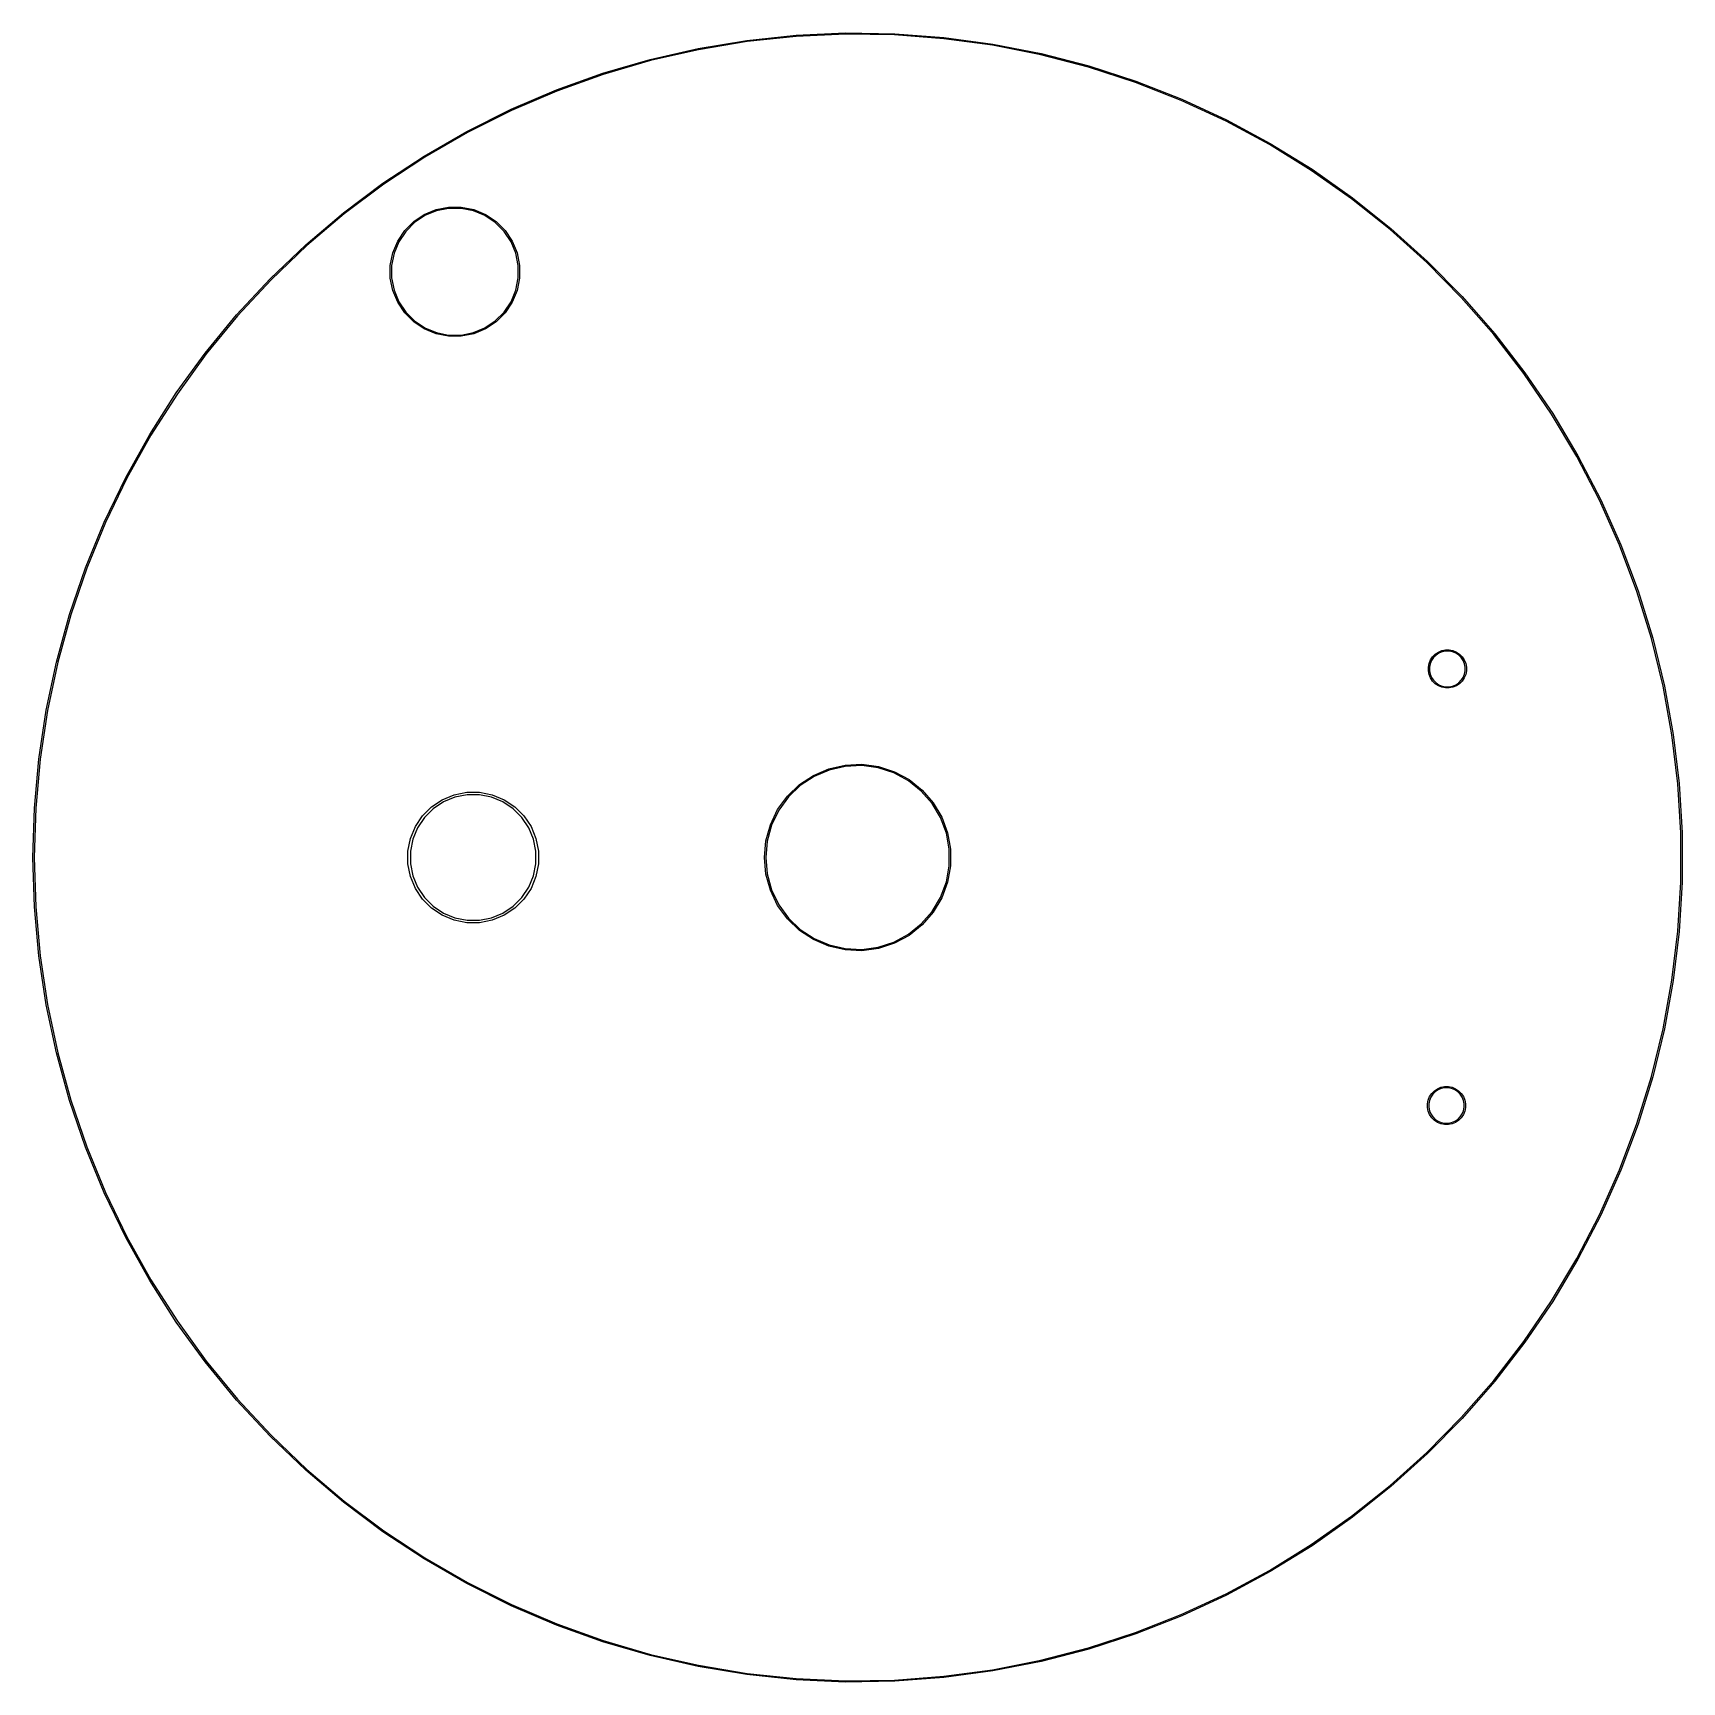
# Model space of a CAD drawing. Extents: x 95 to 185, y -140 to -50.
import ezdxf

# ---------------------------------------------------------------- set-up
doc = ezdxf.new("R2010")
doc.units = 0
doc.layers.add('BLACK', color=7, linetype='CONTINUOUS')

msp = doc.modelspace()

# ---------------------------------------------------------------- linework, layer by layer
at = {"layer": 'BLACK', "linetype": 'CONTINUOUS'}
for p, q in [((131.295, -50.8042), (133.953, -50.3627)), ((133.963, -50.432), (131.308, -50.8729)), ((133.953, -50.3627), (136.634, -50.081)), ((136.639, -50.1508), (133.963, -50.432)), ((136.634, -50.081), (139.326, -49.96)), ((139.327, -50.03), (136.639, -50.1508)), ((139.326, -49.96), (142.021, -50.0004)), ((142.018, -50.0703), (139.327, -50.03)), ((144.701, -50.2714), (142.018, -50.0703)), ((142.021, -50.0004), (144.708, -50.2018)), ((147.368, -50.6326), (144.701, -50.2714)), ((144.708, -50.2018), (147.379, -50.5635)), ((128.667, -51.4039), (131.295, -50.8042)), ((131.308, -50.8729), (128.685, -51.4716)), ((150.008, -51.1526), (147.368, -50.6326)), ((147.379, -50.5635), (150.023, -51.0844)), ((152.612, -51.8296), (150.008, -51.1526)), ((150.023, -51.0844), (152.632, -51.7624)), ((123.543, -53.0688), (126.08, -52.1597)), ((126.102, -52.2262), (123.569, -53.134)), ((126.08, -52.1597), (128.667, -51.4039)), ((128.685, -51.4716), (126.102, -52.2262)), ((155.171, -52.6611), (152.612, -51.8296)), ((152.632, -51.7624), (155.195, -52.5952)), ((121.065, -54.128), (123.543, -53.0688)), ((123.569, -53.134), (121.094, -54.1915)), ((157.676, -53.6442), (155.171, -52.6611)), ((155.195, -52.5952), (157.704, -53.5799)), ((160.118, -54.7754), (157.676, -53.6442)), ((157.704, -53.5799), (160.149, -54.7128)), ((118.655, -55.3336), (121.065, -54.128)), ((121.094, -54.1915), (118.688, -55.3952)), ((162.487, -56.0505), (160.118, -54.7754)), ((160.149, -54.7128), (162.522, -55.9899)), ((116.321, -56.6811), (118.655, -55.3336)), ((118.688, -55.3952), (116.357, -56.7407)), ((114.071, -58.1658), (116.321, -56.6811)), ((116.357, -56.7407), (114.112, -58.2231)), ((164.777, -57.4651), (162.487, -56.0505)), ((162.522, -55.9899), (164.815, -57.4066)), ((166.977, -59.014), (164.777, -57.4651)), ((164.815, -57.4066), (167.019, -58.958)), ((111.915, -59.7824), (114.071, -58.1658)), ((114.112, -58.2231), (111.959, -59.8371)), ((169.081, -60.6917), (166.977, -59.014)), ((167.019, -58.958), (169.126, -60.6383)), ((109.859, -61.525), (111.915, -59.7824)), ((111.959, -59.8371), (109.906, -61.5771)), ((115.26, -60.7511), (115.751, -60.2597)), ((115.795, -60.3138), (115.314, -60.7955)), ((115.751, -60.2597), (116.329, -59.8736)), ((116.362, -59.9353), (115.795, -60.3138)), ((116.329, -59.8736), (116.971, -59.6076)), ((116.991, -59.6746), (116.362, -59.9353)), ((116.971, -59.6076), (117.653, -59.4721)), ((117.659, -59.5417), (116.991, -59.6746)), ((117.653, -59.4721), (118.347, -59.4721)), ((118.341, -59.5417), (117.659, -59.5417)), ((119.009, -59.6746), (118.341, -59.5417)), ((118.347, -59.4721), (119.029, -59.6076)), ((119.638, -59.9353), (119.009, -59.6746)), ((119.029, -59.6076), (119.671, -59.8736)), ((120.205, -60.3138), (119.638, -59.9353)), ((119.671, -59.8736), (120.249, -60.2597)), ((120.686, -60.7955), (120.205, -60.3138)), ((120.249, -60.2597), (120.74, -60.7511)), ((114.874, -61.3289), (115.26, -60.7511)), ((115.314, -60.7955), (114.935, -61.3619)), ((121.065, -61.3619), (120.686, -60.7955)), ((120.74, -60.7511), (121.126, -61.3289)), ((171.081, -62.4923), (169.081, -60.6917)), ((169.126, -60.6383), (171.129, -62.4417)), ((107.911, -63.3875), (109.859, -61.525)), ((109.906, -61.5771), (107.961, -63.4366)), ((114.472, -62.6525), (114.608, -61.9709)), ((114.675, -61.9913), (114.542, -62.6594)), ((114.608, -61.9709), (114.874, -61.3289)), ((114.935, -61.3619), (114.675, -61.9913)), ((121.325, -61.9913), (121.065, -61.3619)), ((121.126, -61.3289), (121.392, -61.9709)), ((121.458, -62.6594), (121.325, -61.9913)), ((121.392, -61.9709), (121.528, -62.6525)), ((114.472, -63.3475), (114.472, -62.6525)), ((114.542, -62.6594), (114.542, -63.3406)), ((121.458, -63.3406), (121.458, -62.6594)), ((121.528, -62.6525), (121.528, -63.3475)), ((172.969, -64.4092), (171.081, -62.4923)), ((171.129, -62.4417), (173.02, -64.3616)), ((106.078, -65.3631), (107.911, -63.3875)), ((107.961, -63.4366), (106.131, -65.4092)), ((114.608, -64.0291), (114.472, -63.3475)), ((114.542, -63.3406), (114.675, -64.0087)), ((121.325, -64.0087), (121.458, -63.3406)), ((121.528, -63.3475), (121.392, -64.0291)), ((114.874, -64.6711), (114.608, -64.0291)), ((114.675, -64.0087), (114.935, -64.6381)), ((115.26, -65.2489), (114.874, -64.6711)), ((114.935, -64.6381), (115.314, -65.2045)), ((120.686, -65.2045), (121.065, -64.6381)), ((121.126, -64.6711), (120.74, -65.2489)), ((121.065, -64.6381), (121.325, -64.0087)), ((121.392, -64.0291), (121.126, -64.6711)), ((174.739, -66.4357), (172.969, -64.4092)), ((173.02, -64.3616), (174.794, -66.3912)), ((104.366, -67.4449), (106.078, -65.3631)), ((106.131, -65.4092), (104.422, -67.4877)), ((115.751, -65.7403), (115.26, -65.2489)), ((115.314, -65.2045), (115.795, -65.6862)), ((116.329, -66.1264), (115.751, -65.7403)), ((115.795, -65.6862), (116.362, -66.0647)), ((119.638, -66.0647), (120.205, -65.6862)), ((120.249, -65.7403), (119.671, -66.1264)), ((120.205, -65.6862), (120.686, -65.2045)), ((120.74, -65.2489), (120.249, -65.7403)), ((116.971, -66.3924), (116.329, -66.1264)), ((116.362, -66.0647), (116.991, -66.3254)), ((117.653, -66.5279), (116.971, -66.3924)), ((116.991, -66.3254), (117.659, -66.4583)), ((118.347, -66.5279), (117.653, -66.5279)), ((117.659, -66.4583), (118.341, -66.4583)), ((118.341, -66.4583), (119.009, -66.3254)), ((119.029, -66.3924), (118.347, -66.5279)), ((119.009, -66.3254), (119.638, -66.0647)), ((119.671, -66.1264), (119.029, -66.3924)), ((176.386, -68.5644), (174.739, -66.4357)), ((174.794, -66.3912), (176.442, -68.5232)), ((102.782, -69.6252), (104.366, -67.4449)), ((104.422, -67.4877), (102.84, -69.6647)), ((177.901, -70.7877), (176.386, -68.5644)), ((176.442, -68.5232), (177.96, -70.75)), ((101.331, -71.8965), (102.782, -69.6252)), ((102.84, -69.6647), (101.391, -71.9324)), ((179.282, -73.0977), (177.901, -70.7877)), ((177.96, -70.75), (179.343, -73.0636)), ((100.019, -74.2504), (101.331, -71.8965)), ((101.391, -71.9324), (100.081, -74.2826)), ((180.521, -75.4861), (179.282, -73.0977)), ((179.343, -73.0636), (180.584, -75.4557)), ((98.8493, -76.6785), (100.019, -74.2504)), ((100.081, -74.2826), (98.9133, -76.707)), ((181.616, -77.9443), (180.521, -75.4861)), ((180.584, -75.4557), (181.68, -77.9178)), ((97.8273, -79.1723), (98.8493, -76.6785)), ((98.9133, -76.707), (97.8928, -79.1969)), ((182.561, -80.4636), (181.616, -77.9443)), ((181.68, -77.9178), (182.627, -80.441)), ((96.9562, -81.7228), (97.8273, -79.1723)), ((97.8928, -79.1969), (97.0231, -81.7434)), ((183.354, -83.035), (182.561, -80.4636)), ((182.627, -80.441), (183.422, -83.0164)), ((96.2392, -84.3207), (96.9562, -81.7228)), ((97.0231, -81.7434), (96.3072, -84.3373)), ((171.717, -83.7784), (171.907, -83.7)), ((171.927, -83.767), (171.75, -83.8401)), ((171.907, -83.7), (172.108, -83.66)), ((172.114, -83.7297), (171.927, -83.767)), ((172.108, -83.66), (172.312, -83.66)), ((172.306, -83.7297), (172.114, -83.7297)), ((172.493, -83.767), (172.306, -83.7297)), ((172.312, -83.66), (172.513, -83.7)), ((172.67, -83.8401), (172.493, -83.767)), ((172.513, -83.7), (172.703, -83.7784)), ((183.992, -85.6492), (183.354, -83.035)), ((183.422, -83.0164), (184.061, -85.6346)), ((95.6789, -86.9569), (96.2392, -84.3207)), ((96.3072, -84.3373), (95.7478, -86.9694)), ((171.17, -84.5976), (171.21, -84.3967)), ((171.17, -84.8024), (171.17, -84.5976)), ((171.21, -84.3967), (171.288, -84.2074)), ((171.277, -84.417), (171.24, -84.6044)), ((171.24, -84.6044), (171.24, -84.7956)), ((171.35, -84.2404), (171.277, -84.417)), ((171.288, -84.2074), (171.402, -84.0371)), ((171.456, -84.0815), (171.35, -84.2404)), ((171.402, -84.0371), (171.547, -83.8922)), ((171.591, -83.9463), (171.456, -84.0815)), ((171.547, -83.8922), (171.717, -83.7784)), ((171.75, -83.8401), (171.591, -83.9463)), ((172.829, -83.9463), (172.67, -83.8401)), ((172.703, -83.7784), (172.873, -83.8922)), ((172.964, -84.0815), (172.829, -83.9463)), ((172.873, -83.8922), (173.018, -84.0371)), ((173.07, -84.2404), (172.964, -84.0815)), ((173.018, -84.0371), (173.132, -84.2074)), ((173.143, -84.417), (173.07, -84.2404)), ((173.132, -84.2074), (173.21, -84.3967)), ((173.18, -84.6044), (173.143, -84.417)), ((173.18, -84.7956), (173.18, -84.6044)), ((173.21, -84.3967), (173.25, -84.5976)), ((173.25, -84.5976), (173.25, -84.8024)), ((171.21, -85.0033), (171.17, -84.8024)), ((171.288, -85.1926), (171.21, -85.0033)), ((171.24, -84.7956), (171.277, -84.983)), ((171.277, -84.983), (171.35, -85.1596)), ((171.402, -85.3629), (171.288, -85.1926)), ((171.35, -85.1596), (171.456, -85.3185)), ((171.547, -85.5078), (171.402, -85.3629)), ((171.456, -85.3185), (171.591, -85.4537)), ((171.717, -85.6216), (171.547, -85.5078)), ((171.591, -85.4537), (171.75, -85.5599)), ((171.75, -85.5599), (171.927, -85.633)), ((172.493, -85.633), (172.67, -85.5599)), ((172.67, -85.5599), (172.829, -85.4537)), ((172.873, -85.5078), (172.703, -85.6216)), ((172.829, -85.4537), (172.964, -85.3185)), ((173.018, -85.3629), (172.873, -85.5078)), ((172.964, -85.3185), (173.07, -85.1596)), ((173.132, -85.1926), (173.018, -85.3629)), ((173.07, -85.1596), (173.143, -84.983)), ((173.21, -85.0033), (173.132, -85.1926)), ((173.143, -84.983), (173.18, -84.7956)), ((173.25, -84.8024), (173.21, -85.0033)), ((171.907, -85.7), (171.717, -85.6216)), ((172.108, -85.74), (171.907, -85.7)), ((171.927, -85.633), (172.114, -85.6703)), ((172.312, -85.74), (172.108, -85.74)), ((172.114, -85.6703), (172.306, -85.6703)), ((172.306, -85.6703), (172.493, -85.633)), ((172.513, -85.7), (172.312, -85.74)), ((172.703, -85.6216), (172.513, -85.7)), ((184.473, -88.2968), (183.992, -85.6492)), ((184.061, -85.6346), (184.542, -88.2864)), ((95.2772, -89.6219), (95.6789, -86.9569)), ((95.7478, -86.9694), (95.3467, -89.6302)), ((184.794, -90.9685), (184.473, -88.2968)), ((184.542, -88.2864), (184.864, -90.9622)), ((95.0356, -92.3061), (95.2772, -89.6219)), ((95.3467, -89.6302), (95.1055, -92.3103)), ((138.426, -90.1544), (139.316, -89.9511)), ((139.325, -90.0205), (138.447, -90.2209)), ((139.316, -89.9511), (140.229, -89.9101)), ((140.225, -89.9801), (139.325, -90.0205)), ((141.118, -90.101), (140.225, -89.9801)), ((140.229, -89.9101), (141.134, -90.0327)), ((141.134, -90.0327), (142.002, -90.315)), ((136.823, -91.0166), (137.586, -90.5134)), ((137.619, -90.575), (136.867, -91.0713)), ((137.586, -90.5134), (138.426, -90.1544)), ((138.447, -90.2209), (137.619, -90.575)), ((141.975, -90.3794), (141.118, -90.101)), ((142.768, -90.8063), (141.975, -90.3794)), ((142.002, -90.315), (142.807, -90.7478)), ((143.473, -91.368), (142.768, -90.8063)), ((142.807, -90.7478), (143.521, -91.3174)), ((184.955, -93.6546), (184.794, -90.9685)), ((184.864, -90.9622), (185.025, -93.6525)), ((116.729, -92.2326), (117.312, -91.8427)), ((117.312, -91.8427), (117.961, -91.5742)), ((118.001, -91.7081), (117.378, -91.9662)), ((117.961, -91.5742), (118.649, -91.4372)), ((118.663, -91.5766), (118.001, -91.7081)), ((118.649, -91.4372), (119.351, -91.4372)), ((119.337, -91.5766), (118.663, -91.5766)), ((119.999, -91.7081), (119.337, -91.5766)), ((119.351, -91.4372), (120.039, -91.5742)), ((120.622, -91.9662), (119.999, -91.7081)), ((120.039, -91.5742), (120.688, -91.8427)), ((120.688, -91.8427), (121.271, -92.2326)), ((135.626, -92.3868), (136.163, -91.6478)), ((136.216, -91.6939), (135.686, -92.4227)), ((136.163, -91.6478), (136.823, -91.0166)), ((136.867, -91.0713), (136.216, -91.6939)), ((144.065, -92.0464), (143.473, -91.368)), ((143.521, -91.3174), (144.122, -92.0052)), ((94.955, -95), (95.0356, -92.3061)), ((95.1055, -92.3103), (95.025, -95)), ((115.843, -93.3124), (116.233, -92.7289)), ((116.233, -92.7289), (116.729, -92.2326)), ((116.818, -92.3408), (116.341, -92.8177)), ((117.378, -91.9662), (116.818, -92.3408)), ((121.182, -92.3408), (120.622, -91.9662)), ((121.659, -92.8177), (121.182, -92.3408)), ((121.271, -92.2326), (121.767, -92.7289)), ((121.767, -92.7289), (122.157, -93.3124)), ((135.23, -93.2097), (135.626, -92.3868)), ((135.686, -92.4227), (135.295, -93.2343)), ((144.527, -92.8197), (144.065, -92.0464)), ((144.122, -92.0052), (144.59, -92.7894)), ((115.574, -93.9608), (115.843, -93.3124)), ((115.966, -93.3784), (115.708, -94.0014)), ((116.341, -92.8177), (115.966, -93.3784)), ((122.034, -93.3784), (121.659, -92.8177)), ((122.292, -94.0014), (122.034, -93.3784)), ((122.157, -93.3124), (122.426, -93.9608)), ((134.987, -94.0903), (135.23, -93.2097)), ((135.295, -93.2343), (135.056, -94.1028)), ((144.844, -93.6632), (144.527, -92.8197)), ((144.59, -92.7894), (144.911, -93.6445)), ((145.005, -94.5496), (144.844, -93.6632)), ((144.911, -93.6445), (145.074, -94.5433)), ((184.955, -96.3454), (184.955, -93.6546)), ((185.025, -93.6525), (185.025, -96.3475)), ((115.437, -94.6491), (115.574, -93.9608)), ((115.708, -94.0014), (115.577, -94.6628)), ((122.423, -94.6628), (122.292, -94.0014)), ((122.426, -93.9608), (122.563, -94.6491)), ((134.905, -95), (134.987, -94.0903)), ((135.056, -94.1028), (134.975, -95)), ((145.005, -95.4504), (145.005, -94.5496)), ((145.074, -94.5433), (145.074, -95.4567)), ((95.0356, -97.6939), (94.955, -95)), ((95.025, -95), (95.1055, -97.6897)), ((115.437, -95.3509), (115.437, -94.6491)), ((115.574, -96.0392), (115.437, -95.3509)), ((115.577, -94.6628), (115.577, -95.3372)), ((115.577, -95.3372), (115.708, -95.9986)), ((122.292, -95.9986), (122.423, -95.3372)), ((122.423, -95.3372), (122.423, -94.6628)), ((122.563, -95.3509), (122.426, -96.0392)), ((122.563, -94.6491), (122.563, -95.3509)), ((134.987, -95.9097), (134.905, -95)), ((134.975, -95), (135.056, -95.8972)), ((144.844, -96.3368), (145.005, -95.4504)), ((145.074, -95.4567), (144.911, -96.3555)), ((115.843, -96.6876), (115.574, -96.0392)), ((115.708, -95.9986), (115.966, -96.6216)), ((122.034, -96.6216), (122.292, -95.9986)), ((122.426, -96.0392), (122.157, -96.6876)), ((135.23, -96.7903), (134.987, -95.9097)), ((135.056, -95.8972), (135.295, -96.7657)), ((144.527, -97.1803), (144.844, -96.3368)), ((144.911, -96.3555), (144.59, -97.2106)), ((184.794, -99.0315), (184.955, -96.3454)), ((185.025, -96.3475), (184.864, -99.0378)), ((116.233, -97.2711), (115.843, -96.6876)), ((115.966, -96.6216), (116.341, -97.1823)), ((116.729, -97.7674), (116.233, -97.2711)), ((116.341, -97.1823), (116.818, -97.6592)), ((121.182, -97.6592), (121.659, -97.1823)), ((121.767, -97.2711), (121.271, -97.7674)), ((121.659, -97.1823), (122.034, -96.6216)), ((122.157, -96.6876), (121.767, -97.2711)), ((135.626, -97.6132), (135.23, -96.7903)), ((135.295, -96.7657), (135.686, -97.5773)), ((144.065, -97.9536), (144.527, -97.1803)), ((144.59, -97.2106), (144.122, -97.9948)), ((95.2772, -100.378), (95.0356, -97.6939)), ((95.1055, -97.6897), (95.3467, -100.37)), ((117.312, -98.1573), (116.729, -97.7674)), ((116.818, -97.6592), (117.378, -98.0338)), ((117.961, -98.4258), (117.312, -98.1573)), ((117.378, -98.0338), (118.001, -98.2919)), ((119.999, -98.2919), (120.622, -98.0338)), ((120.688, -98.1573), (120.039, -98.4258)), ((120.622, -98.0338), (121.182, -97.6592)), ((121.271, -97.7674), (120.688, -98.1573)), ((136.163, -98.3522), (135.626, -97.6132)), ((135.686, -97.5773), (136.216, -98.3061)), ((143.473, -98.632), (144.065, -97.9536)), ((144.122, -97.9948), (143.521, -98.6826)), ((118.649, -98.5628), (117.961, -98.4258)), ((118.001, -98.2919), (118.663, -98.4234)), ((119.351, -98.5628), (118.649, -98.5628)), ((118.663, -98.4234), (119.337, -98.4234)), ((119.337, -98.4234), (119.999, -98.2919)), ((120.039, -98.4258), (119.351, -98.5628)), ((136.823, -98.9834), (136.163, -98.3522)), ((136.216, -98.3061), (136.867, -98.9287)), ((137.586, -99.4866), (136.823, -98.9834)), ((136.867, -98.9287), (137.619, -99.425)), ((142.768, -99.1937), (143.473, -98.632)), ((143.521, -98.6826), (142.807, -99.2522)), ((184.473, -101.703), (184.794, -99.0315)), ((184.864, -99.0378), (184.542, -101.714)), ((138.426, -99.8456), (137.586, -99.4866)), ((137.619, -99.425), (138.447, -99.7791)), ((139.316, -100.049), (138.426, -99.8456)), ((138.447, -99.7791), (139.325, -99.9795)), ((139.325, -99.9795), (140.225, -100.02)), ((140.225, -100.02), (141.118, -99.899)), ((141.134, -99.9673), (140.229, -100.09)), ((141.118, -99.899), (141.975, -99.6206)), ((142.002, -99.685), (141.134, -99.9673)), ((141.975, -99.6206), (142.768, -99.1937)), ((142.807, -99.2522), (142.002, -99.685)), ((95.6789, -103.043), (95.2772, -100.378)), ((95.3467, -100.37), (95.7478, -103.031)), ((140.229, -100.09), (139.316, -100.049)), ((183.992, -104.351), (184.473, -101.703)), ((184.542, -101.714), (184.061, -104.365)), ((96.2392, -105.679), (95.6789, -103.043)), ((95.7478, -103.031), (96.3072, -105.663)), ((183.354, -106.965), (183.992, -104.351)), ((184.061, -104.365), (183.422, -106.984)), ((96.9562, -108.277), (96.2392, -105.679)), ((96.3072, -105.663), (97.0231, -108.257)), ((182.561, -109.536), (183.354, -106.965)), ((183.422, -106.984), (182.627, -109.559)), ((171.16, -108.247), (171.238, -108.057)), ((171.3, -108.09), (171.227, -108.267)), ((171.238, -108.057), (171.352, -107.887)), ((171.406, -107.931), (171.3, -108.09)), ((171.352, -107.887), (171.497, -107.742)), ((171.541, -107.796), (171.406, -107.931)), ((171.497, -107.742), (171.667, -107.628)), ((171.7, -107.69), (171.541, -107.796)), ((171.667, -107.628), (171.857, -107.55)), ((171.877, -107.617), (171.7, -107.69)), ((171.857, -107.55), (172.058, -107.51)), ((172.064, -107.58), (171.877, -107.617)), ((172.058, -107.51), (172.262, -107.51)), ((172.256, -107.58), (172.064, -107.58)), ((172.443, -107.617), (172.256, -107.58)), ((172.262, -107.51), (172.463, -107.55)), ((172.62, -107.69), (172.443, -107.617)), ((172.463, -107.55), (172.653, -107.628)), ((172.779, -107.796), (172.62, -107.69)), ((172.653, -107.628), (172.823, -107.742)), ((172.914, -107.931), (172.779, -107.796)), ((172.823, -107.742), (172.968, -107.887)), ((173.02, -108.09), (172.914, -107.931)), ((172.968, -107.887), (173.082, -108.057)), ((173.093, -108.267), (173.02, -108.09)), ((173.082, -108.057), (173.16, -108.247)), ((97.8273, -110.828), (96.9562, -108.277)), ((97.0231, -108.257), (97.8928, -110.803)), ((171.12, -108.448), (171.16, -108.247)), ((171.12, -108.652), (171.12, -108.448)), ((171.16, -108.853), (171.12, -108.652)), ((171.238, -109.043), (171.16, -108.853)), ((171.227, -108.267), (171.19, -108.454)), ((171.19, -108.454), (171.19, -108.646)), ((171.19, -108.646), (171.227, -108.833)), ((171.227, -108.833), (171.3, -109.01)), ((173.02, -109.01), (173.093, -108.833)), ((173.16, -108.853), (173.082, -109.043)), ((173.13, -108.454), (173.093, -108.267)), ((173.093, -108.833), (173.13, -108.646)), ((173.13, -108.646), (173.13, -108.454)), ((173.16, -108.247), (173.2, -108.448)), ((173.2, -108.652), (173.16, -108.853)), ((173.2, -108.448), (173.2, -108.652)), ((171.352, -109.213), (171.238, -109.043)), ((171.3, -109.01), (171.406, -109.169)), ((171.497, -109.358), (171.352, -109.213)), ((171.406, -109.169), (171.541, -109.304)), ((171.667, -109.472), (171.497, -109.358)), ((171.541, -109.304), (171.7, -109.41)), ((171.857, -109.55), (171.667, -109.472)), ((171.7, -109.41), (171.877, -109.483)), ((172.058, -109.59), (171.857, -109.55)), ((171.877, -109.483), (172.064, -109.52)), ((172.262, -109.59), (172.058, -109.59)), ((172.064, -109.52), (172.256, -109.52)), ((172.256, -109.52), (172.443, -109.483)), ((172.463, -109.55), (172.262, -109.59)), ((172.443, -109.483), (172.62, -109.41)), ((172.653, -109.472), (172.463, -109.55)), ((172.62, -109.41), (172.779, -109.304)), ((172.823, -109.358), (172.653, -109.472)), ((172.779, -109.304), (172.914, -109.169)), ((172.968, -109.213), (172.823, -109.358)), ((172.914, -109.169), (173.02, -109.01)), ((173.082, -109.043), (172.968, -109.213)), ((181.616, -112.056), (182.561, -109.536)), ((182.627, -109.559), (181.68, -112.082)), ((98.8493, -113.321), (97.8273, -110.828)), ((97.8928, -110.803), (98.9133, -113.293)), ((180.521, -114.514), (181.616, -112.056)), ((181.68, -112.082), (180.584, -114.544)), ((100.019, -115.75), (98.8493, -113.321)), ((98.9133, -113.293), (100.081, -115.717)), ((179.282, -116.902), (180.521, -114.514)), ((180.584, -114.544), (179.343, -116.936)), ((101.331, -118.104), (100.019, -115.75)), ((100.081, -115.717), (101.391, -118.068)), ((177.901, -119.212), (179.282, -116.902)), ((179.343, -116.936), (177.96, -119.25)), ((102.782, -120.375), (101.331, -118.104)), ((101.391, -118.068), (102.84, -120.335)), ((176.386, -121.436), (177.901, -119.212)), ((177.96, -119.25), (176.442, -121.477)), ((104.366, -122.555), (102.782, -120.375)), ((102.84, -120.335), (104.422, -122.512)), ((174.739, -123.564), (176.386, -121.436)), ((176.442, -121.477), (174.794, -123.609)), ((106.078, -124.637), (104.366, -122.555)), ((104.422, -122.512), (106.131, -124.591)), ((172.969, -125.591), (174.739, -123.564)), ((174.794, -123.609), (173.02, -125.638)), ((107.911, -126.612), (106.078, -124.637)), ((106.131, -124.591), (107.961, -126.563)), ((171.081, -127.508), (172.969, -125.591)), ((173.02, -125.638), (171.129, -127.558)), ((109.859, -128.475), (107.911, -126.612)), ((107.961, -126.563), (109.906, -128.423)), ((169.081, -129.308), (171.081, -127.508)), ((171.129, -127.558), (169.126, -129.362)), ((111.915, -130.218), (109.859, -128.475)), ((109.906, -128.423), (111.959, -130.163)), ((166.977, -130.986), (169.081, -129.308)), ((169.126, -129.362), (167.019, -131.042)), ((114.071, -131.834), (111.915, -130.218)), ((111.959, -130.163), (114.112, -131.777)), ((164.777, -132.535), (166.977, -130.986)), ((167.019, -131.042), (164.815, -132.593)), ((116.321, -133.319), (114.071, -131.834)), ((114.112, -131.777), (116.357, -133.259)), ((116.357, -133.259), (118.688, -134.605)), ((162.487, -133.949), (164.777, -132.535)), ((164.815, -132.593), (162.522, -134.01)), ((118.655, -134.666), (116.321, -133.319)), ((160.118, -135.225), (162.487, -133.949)), ((162.522, -134.01), (160.149, -135.287)), ((121.065, -135.872), (118.655, -134.666)), ((118.688, -134.605), (121.094, -135.808)), ((123.543, -136.931), (121.065, -135.872)), ((121.094, -135.808), (123.569, -136.866)), ((157.676, -136.356), (160.118, -135.225)), ((160.149, -135.287), (157.704, -136.42)), ((123.569, -136.866), (126.102, -137.774)), ((155.171, -137.339), (157.676, -136.356)), ((157.704, -136.42), (155.195, -137.405)), ((126.08, -137.84), (123.543, -136.931)), ((126.102, -137.774), (128.685, -138.528)), ((152.612, -138.17), (155.171, -137.339)), ((155.195, -137.405), (152.632, -138.238)), ((128.667, -138.596), (126.08, -137.84)), ((131.295, -139.196), (128.667, -138.596)), ((128.685, -138.528), (131.308, -139.127)), ((150.008, -138.847), (152.612, -138.17)), ((152.632, -138.238), (150.023, -138.916)), ((133.953, -139.637), (131.295, -139.196)), ((131.308, -139.127), (133.963, -139.568)), ((133.963, -139.568), (136.639, -139.849)), ((144.701, -139.729), (147.368, -139.367)), ((147.379, -139.436), (144.708, -139.798)), ((147.368, -139.367), (150.008, -138.847)), ((150.023, -138.916), (147.379, -139.436)), ((136.634, -139.919), (133.953, -139.637)), ((139.326, -140.04), (136.634, -139.919)), ((136.639, -139.849), (139.327, -139.97)), ((142.021, -140), (139.326, -140.04)), ((139.327, -139.97), (142.018, -139.93)), ((142.018, -139.93), (144.701, -139.729)), ((144.708, -139.798), (142.021, -140))]:
    msp.add_line(p, q, dxfattribs=at)

doc.saveas('drawing.dxf')
